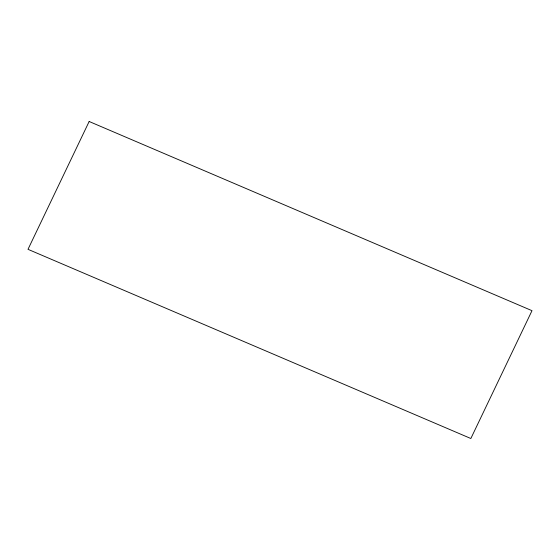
<?xml version="1.0" encoding="UTF-8"?>
<svg xmlns="http://www.w3.org/2000/svg" width="560" height="560" viewBox="0 0 560 560"><rect width="100%" height="100%" fill="white"/><g stroke="black" fill="none" stroke-linecap="round" stroke-linejoin="round"><path stroke-width="0.84" d="M89.159 121.492L28 249.319L470.841 438.508L532 310.681L89.159 121.492"/></g></svg>
